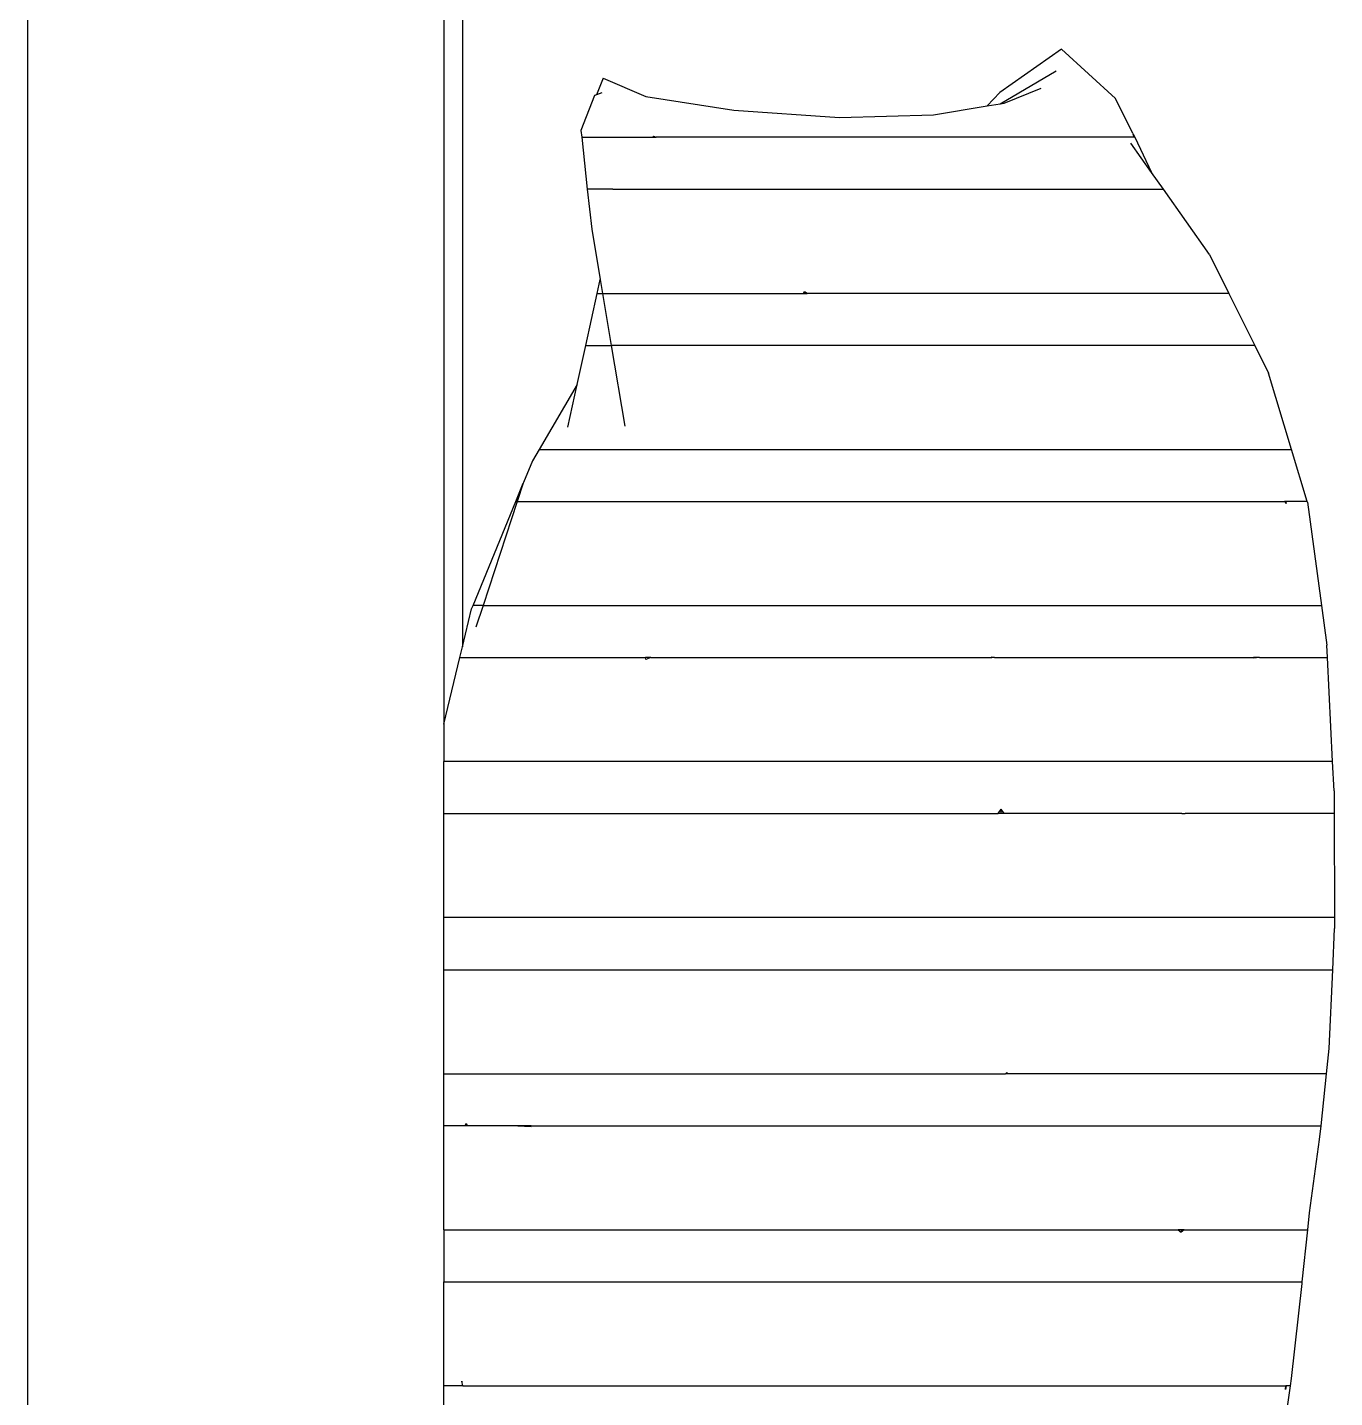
# Model space of a CAD drawing. Header units: inches. Extents: x 9636 to 21597, y -10243 to 557.
# Drawn here: x 13020.69 to 13037.89, y -8602 to -8583.96 of the extents above; entities that cross this region are included whole.
import ezdxf

# ---------------------------------------------------------------- set-up
doc = ezdxf.new("R2010")
doc.units = ezdxf.units.IN
doc.header["$MEASUREMENT"] = 0
doc.layers.add('Edges', color=7, linetype='Continuous')

# ---------------------------------------------------------------- blocks, each defined once
blk = doc.blocks.new('Porch Swing Bed Twin Size pl')
at = {"layer": 'Edges'}
for p, q in [((112.769, 2.672), (112.769, 39.172)), ((100.704, 21.92), (100.634, 21.42)), ((108.769, 21.61), (108.769, 21.42)), ((100.624, 21.35), (100.523, 20.435)), ((100.634, 21.42), (100.624, 21.35)), ((100.634, 21.42), (100.677, 21.42)), ((100.677, 21.42), (100.682, 21.456)), ((100.677, 21.42), (100.678, 21.42)), ((100.682, 21.456), (100.678, 21.42)), ((108.585, 21.42), (100.678, 21.42)), ((108.585, 21.42), (108.593, 21.42)), ((108.585, 21.42), (108.596, 21.375)), ((108.596, 21.375), (108.593, 21.42)), ((108.593, 21.42), (108.769, 21.42)), ((108.769, 21.42), (108.769, 20.42)), ((100.521, 20.42), (100.469, 19.92)), ((100.523, 20.435), (100.521, 20.42)), ((100.523, 20.42), (100.521, 20.42)), ((100.523, 20.435), (100.523, 20.42)), ((108.769, 20.42), (100.523, 20.42)), ((108.769, 19.92), (108.769, 20.42)), ((100.469, 19.92), (100.453, 19.758)), ((101.657, 19.92), (100.469, 19.92)), ((101.657, 19.92), (101.683, 19.944)), ((101.657, 19.92), (101.713, 19.92)), ((101.683, 19.944), (101.681, 19.92)), ((101.713, 19.92), (101.683, 19.944)), ((108.769, 19.92), (101.713, 19.92)), ((108.769, 19.92), (108.769, 18.92)), ((100.453, 19.758), (100.355, 19.051)), ((100.355, 19.051), (100.341, 18.92)), ((100.341, 18.92), (100.288, 18.42)), ((107.928, 18.92), (100.341, 18.92)), ((107.928, 18.926), (107.928, 18.92)), ((108.059, 18.92), (107.928, 18.926)), ((107.928, 18.92), (108.059, 18.92)), ((108.059, 18.92), (108.54, 18.92)), ((108.554, 18.898), (108.54, 18.92)), ((108.54, 18.92), (108.567, 18.92)), ((108.554, 18.898), (108.567, 18.92)), ((108.558, 18.92), (108.554, 18.898)), ((108.567, 18.92), (108.769, 18.92)), ((108.769, 18.92), (108.769, 18.42)), ((100.288, 18.42), (100.262, 18.178)), ((100.288, 18.42), (103.349, 18.42)), ((103.349, 18.42), (103.36, 18.408)), ((103.349, 18.42), (103.371, 18.42)), ((103.371, 18.42), (103.36, 18.408)), ((103.36, 18.408), (103.361, 18.42)), ((108.769, 18.42), (103.371, 18.42)), ((108.769, 18.42), (108.769, 17.42)), ((100.262, 18.178), (100.228, 17.42)), ((100.228, 17.42), (100.211, 17.024)), ((108.769, 17.42), (100.228, 17.42)), ((108.769, 17.42), (108.769, 16.92)), ((100.211, 16.92), (100.211, 17.024)), ((100.215, 15.92), (100.211, 16.92)), ((100.211, 16.92), (108.769, 16.92)), ((108.769, 16.92), (108.769, 15.92)), ((100.216, 15.7), (100.215, 15.92)), ((100.215, 15.92), (101.646, 15.92)), ((101.646, 15.92), (101.647, 15.918)), ((101.679, 15.92), (101.646, 15.92)), ((101.679, 15.92), (101.647, 15.918)), ((101.647, 15.918), (101.647, 15.92)), ((101.648, 15.92), (101.647, 15.918)), ((101.679, 15.92), (103.385, 15.92)), ((103.385, 15.92), (103.414, 15.876)), ((103.385, 15.92), (103.443, 15.92)), ((103.413, 15.92), (103.414, 15.876)), ((103.443, 15.92), (103.414, 15.876)), ((108.769, 15.92), (103.443, 15.92)), ((108.769, 15.92), (108.769, 15.42)), ((100.216, 15.7), (100.23, 15.42)), ((100.23, 15.42), (100.279, 14.42)), ((100.23, 15.42), (108.769, 15.42)), ((108.769, 15.059), (108.769, 15.42)), ((108.769, 15.059), (108.615, 14.42)), ((108.769, 3.172), (108.769, 15.059)), ((100.279, 14.42), (100.284, 14.301)), ((100.932, 14.42), (100.279, 14.42)), ((100.932, 14.42), (100.987, 14.426)), ((100.932, 14.42), (100.991, 14.42)), ((100.987, 14.426), (100.985, 14.42)), ((100.987, 14.426), (100.991, 14.42)), ((100.988, 14.42), (100.987, 14.426)), ((103.479, 14.42), (100.991, 14.42)), ((103.505, 14.415), (103.479, 14.42)), ((103.479, 14.42), (103.505, 14.42)), ((103.505, 14.42), (103.505, 14.415)), ((106.781, 14.42), (103.505, 14.42)), ((106.781, 14.42), (106.828, 14.438)), ((106.781, 14.42), (106.83, 14.42)), ((106.828, 14.438), (106.83, 14.42)), ((108.615, 14.42), (106.83, 14.42)), ((108.615, 14.42), (108.59, 14.318)), ((100.336, 13.92), (100.284, 14.301)), ((108.59, 14.318), (108.502, 13.953)), ((108.59, 6.564), (108.59, 14.318)), ((108.392, 13.92), (108.461, 14.128)), ((100.472, 12.927), (100.336, 13.92)), ((108.392, 13.92), (100.336, 13.92)), ((108.063, 12.92), (108.392, 13.92)), ((108.488, 13.92), (108.077, 12.92)), ((108.392, 13.92), (108.488, 13.92)), ((108.502, 13.953), (108.488, 13.92)), ((100.472, 12.927), (100.474, 12.92)), ((100.474, 12.92), (100.625, 12.42)), ((100.474, 12.92), (100.678, 12.92)), ((100.678, 12.92), (100.675, 12.94)), ((100.691, 12.92), (100.675, 12.94)), ((100.675, 12.94), (100.681, 12.92)), ((100.678, 12.92), (100.691, 12.92)), ((108.063, 12.92), (100.691, 12.92)), ((108.077, 12.92), (108.005, 12.745)), ((108.005, 12.745), (108.063, 12.92)), ((108.063, 12.92), (108.077, 12.92)), ((107.916, 12.53), (108.003, 12.738)), ((108.003, 12.738), (108.005, 12.745)), ((107.852, 12.42), (107.916, 12.53)), ((100.625, 12.42), (100.846, 11.686)), ((107.852, 12.42), (100.625, 12.42)), ((107.487, 11.795), (107.852, 12.42)), ((107.161, 11.42), (107.03, 12.195)), ((107.577, 12.205), (107.487, 11.795)), ((107.487, 11.795), (107.405, 11.42)), ((100.978, 11.42), (100.846, 11.686)), ((101.226, 10.92), (100.978, 11.42)), ((100.978, 11.42), (107.161, 11.42)), ((107.245, 10.92), (107.161, 11.42)), ((107.405, 11.42), (107.161, 11.42)), ((107.405, 11.42), (107.296, 10.92)), ((101.411, 10.547), (101.226, 10.92)), ((101.226, 10.92), (105.278, 10.92)), ((105.278, 10.92), (105.305, 10.906)), ((105.312, 10.92), (105.278, 10.92)), ((105.305, 10.906), (105.294, 10.92)), ((105.3, 10.92), (105.305, 10.906)), ((105.303, 10.92), (105.305, 10.906)), ((105.312, 10.92), (105.305, 10.906)), ((107.245, 10.92), (105.312, 10.92)), ((107.267, 10.787), (107.245, 10.92)), ((107.296, 10.92), (107.245, 10.92)), ((107.296, 10.92), (107.267, 10.787)), ((107.348, 10.304), (107.267, 10.787)), ((101.411, 10.547), (101.855, 9.92)), ((107.39, 9.92), (107.348, 10.304)), ((101.855, 9.92), (101.969, 9.76)), ((107.146, 9.92), (101.855, 9.92)), ((107.146, 9.92), (107.39, 9.92)), ((107.444, 9.42), (107.39, 9.92)), ((102.131, 9.42), (101.969, 9.76)), ((101.969, 9.76), (102.168, 9.478)), ((102.148, 9.384), (102.131, 9.42)), ((102.131, 9.42), (102.135, 9.42)), ((102.149, 9.391), (102.135, 9.42)), ((102.135, 9.42), (106.728, 9.42)), ((102.148, 9.384), (102.314, 9.047)), ((106.753, 9.408), (106.728, 9.42)), ((106.762, 9.42), (106.728, 9.42)), ((106.753, 9.408), (106.741, 9.42)), ((106.748, 9.42), (106.753, 9.408)), ((106.753, 9.408), (106.762, 9.42)), ((107.444, 9.42), (106.762, 9.42)), ((107.32, 9.02), (107.452, 9.354)), ((107.452, 9.354), (107.444, 9.42)), ((104.968, 9.23), (104.065, 9.204)), ((105.982, 9.158), (104.968, 9.23)), ((103.422, 9.098), (102.885, 8.782)), ((103.384, 9.091), (103.029, 8.948)), ((103.422, 9.098), (103.384, 9.091)), ((103.55, 9.119), (103.422, 9.098)), ((103.426, 8.99), (103.55, 9.119)), ((104.065, 9.204), (103.55, 9.119)), ((106.829, 9.027), (105.982, 9.158)), ((102.833, 8.573), (102.314, 9.047)), ((102.833, 8.573), (103.426, 8.99)), ((107.237, 8.851), (106.829, 9.027)), ((107.237, 8.851), (107.303, 9.013)), ((107.249, 8.993), (107.303, 9.013)), ((107.303, 9.013), (107.32, 9.02))]:
    blk.add_line(p, q, dxfattribs=at)

msp = doc.modelspace()

# ---------------------------------------------------------------- block references
at = {"xscale": 1.370056412249949, "yscale": 1.370056412249949, "zscale": 1.370056412249949, "rotation": 180}
msp.add_blockref('Porch Swing Bed Twin Size pl', (13175.186, -8572.502), dxfattribs=at)

doc.saveas('drawing.dxf')
